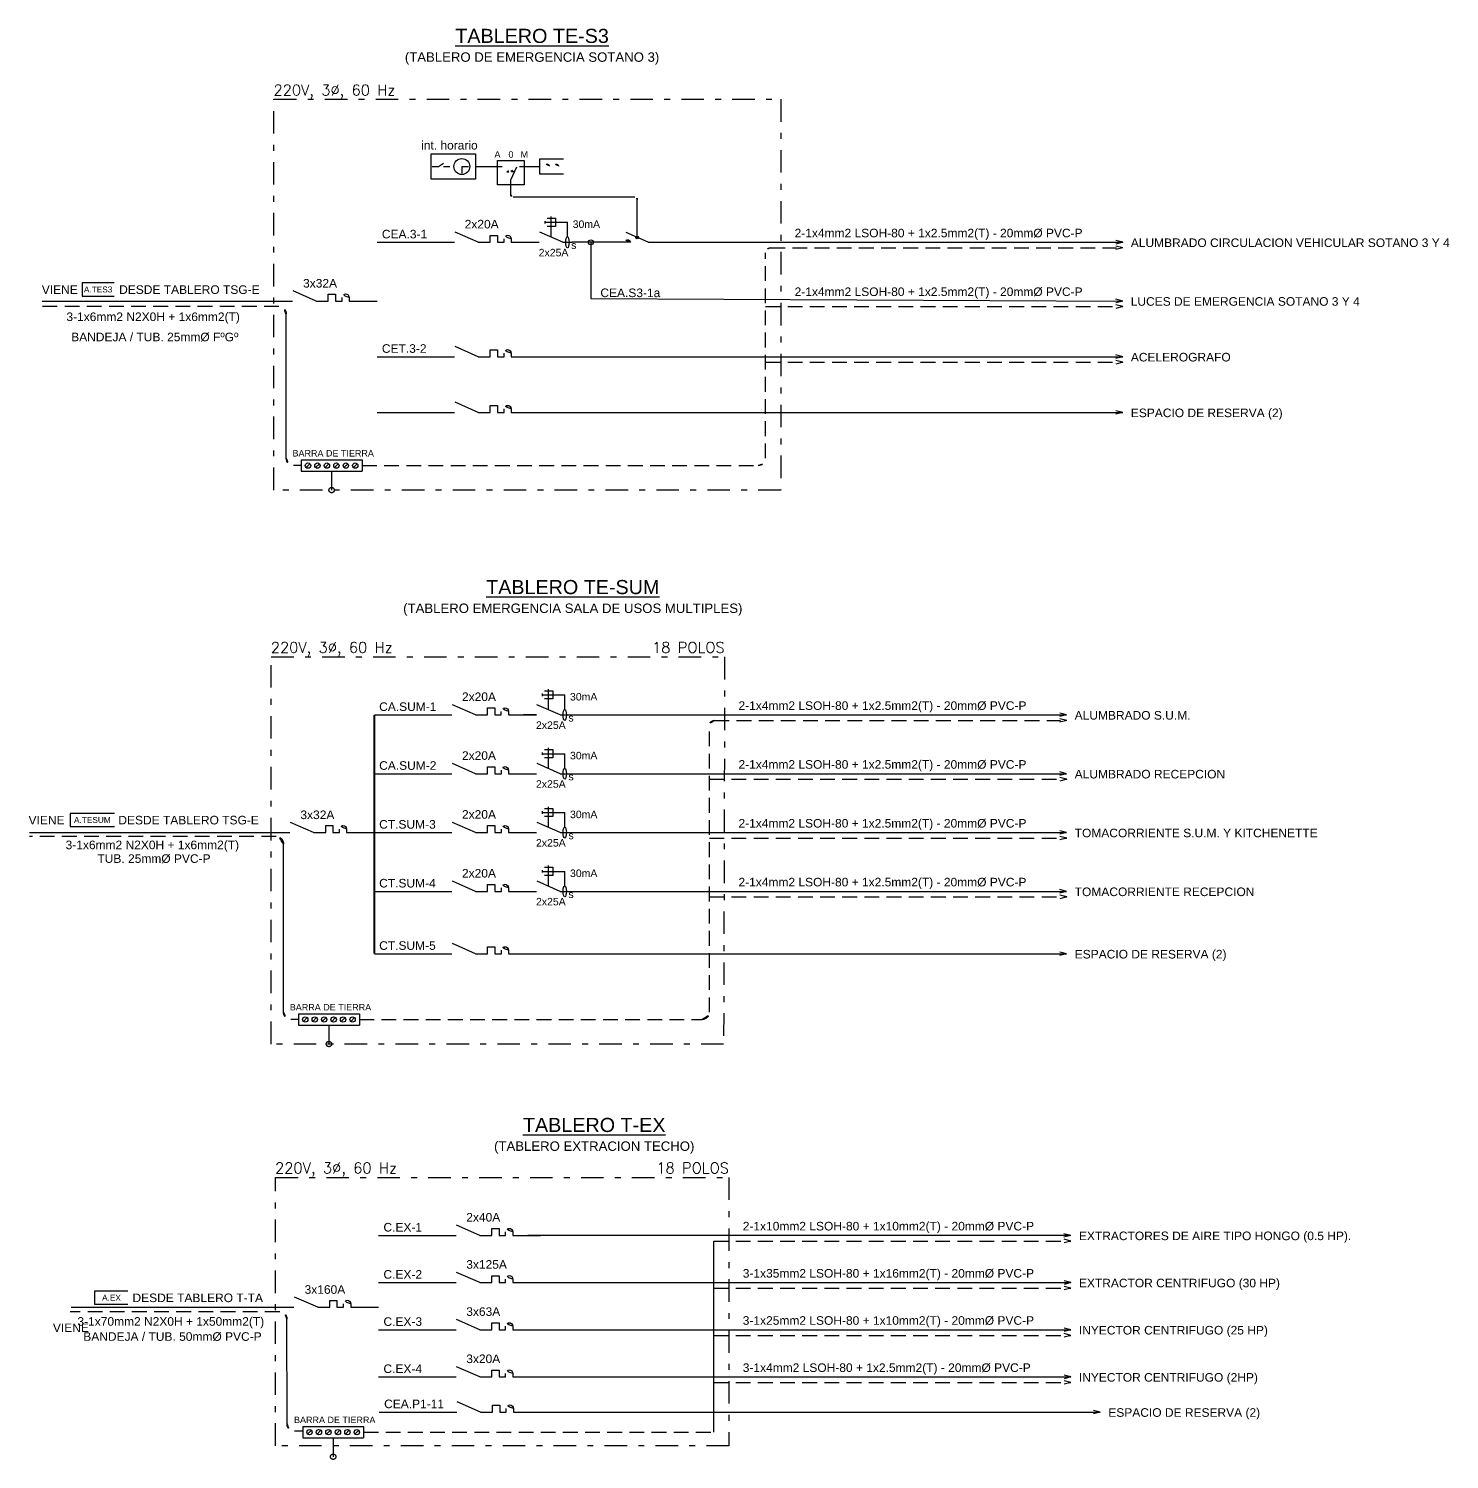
# Model space of a CAD drawing. Header units: millimetres. Extents: x 3435921466 to 3435921548, y 3277630854 to 3277630972.
# Drawn here: x 3435921524.16 to 3435921548.21, y 3277630853.59 to 3277630877.82 of the extents above; entities that cross this region are included whole.
import ezdxf
from ezdxf.enums import TextEntityAlignment as Align

# ---------------------------------------------------------------- set-up
doc = ezdxf.new("R2010")
doc.units = ezdxf.units.MM
for name, pattern in [('CENTER', [2, 1.25, -0.25, 0.25, -0.25]), ('DASHDOT', [25.399999999999995, 12.7, -6.349999999999998, 0, -6.349999999999998]), ('HIDDEN', [0.375, 0.25, -0.125]), ('JIS_09_08', [10.750000000000004, 8, -0.55, 0.55, -0.55, 0.55, -0.55])]:
    doc.linetypes.add(name, pattern=pattern)
for name, color, linetype in [('0-Diagrama', 7, 'Continuous'), ('0-Simbolo', 3, 'Continuous'), ('0-T', 7, 'Continuous'), ('0-TEXTOS', 7, 'Continuous'), ('IE-Diagrama', 7, 'Continuous'), ('IE-TIERRA', 3, 'JIS_09_08'), ('IE-UNIFILAR', 3, 'Continuous'), ('TEXT', 140, 'Continuous'), ('TRAZOS', 7, 'Continuous'), ('X-TIT', 6, 'Continuous')]:
    doc.layers.add(name, color=color, linetype=linetype)
doc.styles.add('GMI', font='romans.shx', dxfattribs={"width": 0.75})
doc.styles.add('TEXT-0.10', font='arial.ttf', dxfattribs={"height": 0.1})
doc.styles.add('TEXT-0.20', font='arial.ttf', dxfattribs={"height": 0.18})

# ---------------------------------------------------------------- blocks, each defined once
blk = doc.blocks.new('CM2')
for p, q in [((-2.274e-13, 1.137e-13), (-0.4307657668673528, 0.1898913770154422)), ((-4.547e-13, 0), (0.2270930632710133, -2.274e-13)), ((0.2270930632710133, 0.1291211639078256), (0.3598345356494974, 0.1291211639078256)), ((0.2270930632710133, 0.1291211639078256), (0.3598345356494974, 0.1291211639078256)), ((0.2270930632710133, -2.274e-13), (0.2270930632710133, 0.1291211639078256)), ((0.2270930632710133, -2.274e-13), (0.2270930632710133, 0.1291211639078256)), ((0.3598345356494974, 0.1291211639078256), (0.3598345356494974, -2.274e-13)), ((0.3598345356494974, 0.1291211639078256), (0.3598345356494974, -2.274e-13)), ((0.4828547212591733, -2.274e-13), (0.4828547212591733, 0.0660657401330127)), ((0.4828547212591733, -2.274e-13), (0.4828547212591733, 0.0660657401330127)), ((0.615596193637657, 0.0660657401330127), (0.615596193637657, -2.274e-13)), ((0.615596193637657, 0.0660657401330127), (0.615596193637657, -2.274e-13)), ((0.3598345356494974, -2.274e-13), (0.4828547212591733, -2.274e-13)), ((0.3598345356494974, -2.274e-13), (0.4828547212591733, -2.274e-13)), ((0.615596193637657, -2.274e-13), (1.136341258771949, -1.137e-13))]:
    blk.add_line(p, q)
at = {"lineweight": 0, "const_width": 0.0174973814196466}
for points in [[(-0.3753213427645505, 0.0669659736488484), (-0.5092532900621336, -0.0669659736487347)], [(-0.3753213427645505, -0.0669659736487347), (-0.5092532900621336, 0.0669659736488484)]]:
    blk.add_lwpolyline(points, dxfattribs=at)
blk.add_arc((0.549225457448415, 0.0660657401330127), 0.0663707361891965, 0, 180)
blk.add_arc((0.549225457448415, 0.0660657401330127), 0.0663707361891965, 0, 180)
blk = doc.blocks.new('DIFERE')
blk.add_line((0.1113236280722276, 0.3511690257301439), (0.1113236280722276, 0.3961732896320882))
at = {"linetype": 'HIDDEN', "ltscale": 0.5}
for p, q in [((0.1113236280722276, 0.3736711576811444), (0.5282476559183352, 0.3736711576810876)), ((0.5282476559183352, 0.1015733049598566), (0.5282476559183352, 0.3736711576811444))]:
    blk.add_line(p, q, dxfattribs=at)
at = {"color": 0, "linetype": 'HIDDEN', "ltscale": 0.5}
blk.add_line((0.2269044329794951, 0.0949456885076074), (0.2269044329794951, 0.4818600193866587), dxfattribs=at)
at = {"color": 0}
for p, q in [((0.4422873164129443, -5.68e-14), (0.0115215495460461, 0.1898913770152717)), ((0.4422783667801016, 0), (0.6142169450565689, 0))]:
    blk.add_line(p, q, dxfattribs=at)
blk.add_lwpolyline([(0.1498954833466541, 0.4506711576811428), (0.3038954833466505, 0.4506711576811428), (0.3038954833466505, 0.2966711576810894), (0.1498954833466541, 0.2966711576810894)], close=True)
at = {"lineweight": 0, "const_width": 0.0174973814196466}
for points in [[(0.0669659736488484, 0.0669659736487915), (-0.0669659736487347, -0.0669659736487915)], [(0.0669659736488484, -0.0669659736487915), (-0.0669659736487347, 0.0669659736487915)]]:
    blk.add_lwpolyline(points, dxfattribs=at)
blk.add_ellipse((0.5282476559183352, 0), major_axis=(0, 0.1015733049598481), ratio=0.3056508258986539)
blk = doc.blocks.new('C.E.M')
h = blk.add_hatch(color=256)
edge = h.paths.add_edge_path()
edge.add_arc((-0.3661783642103842, -0.0086235976614546), 0.0531386163318059, 9.339547811903408, 170.6604521880719)
edge.add_line((-0.4186125716424272, 0), (-0.3137441567782844, 0))
for p, q in [((-0.3137441567782844, 0), (-0.4186125716424272, 0)), ((0, 0), (-0.3876891901803674, 0.1709022393137616))]:
    blk.add_line(p, q)
blk.add_arc((-0.3661783642103842, -0.0086235976614546), 0.0531386163318059, 9.339547811903408, 170.6604521880719)
blk = doc.blocks.new('Interruptor Horario')
for p, q in [((-0.0752783079163351, 0.1100000000000136), (-0.0752783079163351, 0.1669755969732023)), ((-0.0752783079163351, 0.1100000000000136), (-0.1322539048895095, 0.1100000000000136)), ((0.0845340939393964, 0.1099999999999852), (0.0301481780911388, 0.1100000000000136)), ((0.128583959115403, 0.1100000000000136), (0.0845340939393964, 0.0809555928211978)), ((0.1829698749636606, 0.1099999999999852), (0.128583959115403, 0.1100000000000136))]:
    blk.add_line(p, q)
blk.add_lwpolyline([(-0.1937703467777396, 0.2200000000000273), (0.1937703467777396, 0.2200000000000273), (0.1937703467777396, 0), (-0.1937703467777396, 0)], close=True)
blk.add_circle((-0.0752783079163351, 0.1100000000000136), 0.0697255969731685)
blk = doc.blocks.new('BOTONERA')
at = {"layer": '0-TEXTOS'}
h = blk.add_hatch(color=256, dxfattribs=at)
edge = h.paths.add_edge_path()
edge.add_ellipse((0.1757522152429374, 0.0020781985392659), major_axis=(0.0530330085891342, 0.0530330085891342), ratio=0.999999999999604, start_angle=314.9999999999886, end_angle=494.9999999999885)
edge.add_ellipse((0.1757522152429374, 0.0020781985392659), major_axis=(-0.05303300858907381, 0.05303300858907381), ratio=0.9999999999988513, start_angle=45.0000000000329, end_angle=225.0000000000329)
h = blk.add_hatch(color=256, dxfattribs=at)
edge = h.paths.add_edge_path()
edge.add_ellipse((0.4054677213371181, 0.0020781985392659), major_axis=(0.0530330085891342, 0.0530330085891342), ratio=0.999999999999604, start_angle=314.9999999999886, end_angle=494.9999999999885)
edge.add_ellipse((0.4054677213371181, 0.0020781985392659), major_axis=(-0.05303300858907381, 0.05303300858907381), ratio=0.9999999999988513, start_angle=45.0000000000329, end_angle=225.0000000000329)
at = {"layer": '0-Simbolo'}
blk.add_lwpolyline([(0, 0.191891938626668), (0.5852271583439688, 0.191891938626668), (0.5852271583439688, -0.191891938626668), (0, -0.191891938626668)], close=True, dxfattribs=at)

msp = doc.modelspace()

# ---------------------------------------------------------------- hatches: boundary and pattern name
at = {"layer": '0-Diagrama'}
msp.add_hatch(color=256, dxfattribs=at).paths.add_polyline_path([(3435921533.715005, 3277630874.19722, 1), (3435921533.633307, 3277630874.19722, 1)])
at = {"layer": 'IE-Diagrama'}
h = msp.add_hatch(color=256, dxfattribs=at)
edge = h.paths.add_edge_path()
edge.add_arc((3435921534.460259, 3277630874.279937), 0.02285311763828915, 0, 360)
at = {"layer": 'IE-Diagrama', "linetype": 'DASHDOT', "ltscale": 0.5}
for points in [[(3435921529.332696, 3277630870.003074, 1), (3435921529.241921, 3277630870.003074, 1)], [(3435921529.286733, 3277630860.625357, 1), (3435921529.195958, 3277630860.625357, 1)], [(3435921529.358628, 3277630853.639154, 1), (3435921529.267853, 3277630853.639154, 1)]]:
    msp.add_hatch(color=3, dxfattribs=at).paths.add_polyline_path(points)

# ---------------------------------------------------------------- linework, layer by layer
at = {"layer": '0-Diagrama'}
msp.add_circle((3435921533.674156, 3277630874.19722), 0.04084878133997431, dxfattribs=at)
at = {"layer": '0-Simbolo'}
msp.add_lwpolyline([(3435921532.468099, 3277630875.480313), (3435921532.81317, 3277630875.480313)], dxfattribs=at)
at = {"layer": '0-TEXTOS'}
for points in [[(3435921525.604634, 3277630873.510104), (3435921525.063016, 3277630873.510104), (3435921525.063016, 3277630873.287024), (3435921525.604634, 3277630873.287024)], [(3435921525.613882, 3277630864.529197), (3435921524.861501, 3277630864.529197), (3435921524.861501, 3277630864.306117), (3435921525.613882, 3277630864.306117)], [(3435921525.840215, 3277630856.442301), (3435921525.273901, 3277630856.442301), (3435921525.273901, 3277630856.219221), (3435921525.840215, 3277630856.219221)]]:
    msp.add_lwpolyline(points, close=True, dxfattribs=at)
at = {"layer": 'IE-Diagrama'}
for p, q in [((3435921530.056209, 3277630874.19722), (3435921531.366065, 3277630874.19722)), ((3435921534.647901, 3277630874.19722), (3435921542.678102, 3277630874.19722)), ((3435921542.678601, 3277630874.19722), (3435921542.561825, 3277630874.226832)), ((3435921542.678601, 3277630874.19722), (3435921542.561825, 3277630874.167608)), ((3435921524.385128, 3277630873.203296), (3435921528.623687, 3277630873.203296)), ((3435921542.678601, 3277630873.203296), (3435921542.561825, 3277630873.232908)), ((3435921542.678601, 3277630873.203296), (3435921542.561825, 3277630873.173684)), ((3435921530.056376, 3277630872.260283), (3435921531.3659, 3277630872.260283)), ((3435921532.798505, 3277630872.260283), (3435921542.67825, 3277630872.260283)), ((3435921542.678749, 3277630872.260283), (3435921542.561973, 3277630872.289896)), ((3435921542.678749, 3277630872.260283), (3435921542.561973, 3277630872.230671)), ((3435921530.056376, 3277630871.317271), (3435921531.3659, 3277630871.317271)), ((3435921532.798505, 3277630871.317271), (3435921542.67825, 3277630871.317271)), ((3435921542.678749, 3277630871.317271), (3435921542.561973, 3277630871.346883)), ((3435921542.678749, 3277630871.317271), (3435921542.561973, 3277630871.287659)), ((3435921530.010245, 3277630866.197127), (3435921531.320102, 3277630866.197127)), ((3435921532.752707, 3277630866.197127), (3435921532.533118, 3277630866.197127)), ((3435921533.310291, 3277630866.197127), (3435921541.727664, 3277630866.197127)), ((3435921541.728163, 3277630866.197127), (3435921541.611387, 3277630866.226739)), ((3435921541.728163, 3277630866.197127), (3435921541.611387, 3277630866.167514)), ((3435921530.010924, 3277630865.201135), (3435921531.320449, 3277630865.201135)), ((3435921533.310638, 3277630865.201135), (3435921541.727664, 3277630865.201135)), ((3435921541.728676, 3277630865.201135), (3435921541.6119, 3277630865.171523)), ((3435921541.728842, 3277630865.201135), (3435921541.612066, 3277630865.230747)), ((3435921524.171166, 3277630864.205143), (3435921528.578999, 3277630864.205143)), ((3435921530.010924, 3277630864.205143), (3435921531.320449, 3277630864.205143)), ((3435921533.310638, 3277630864.205143), (3435921541.727664, 3277630864.205143)), ((3435921541.728676, 3277630864.205143), (3435921541.6119, 3277630864.175531)), ((3435921541.728842, 3277630864.205143), (3435921541.612066, 3277630864.234756)), ((3435921541.728842, 3277630863.209152), (3435921541.612066, 3277630863.238764)), ((3435921530.010924, 3277630863.209152), (3435921531.320449, 3277630863.209152)), ((3435921533.310638, 3277630863.209152), (3435921541.727664, 3277630863.209152)), ((3435921541.728676, 3277630863.209152), (3435921541.6119, 3277630863.179539)), ((3435921530.010924, 3277630862.153243), (3435921531.320449, 3277630862.153243)), ((3435921532.753054, 3277630862.153243), (3435921541.728343, 3277630862.153243)), ((3435921541.728842, 3277630862.153243), (3435921541.612066, 3277630862.182855)), ((3435921541.728842, 3277630862.153243), (3435921541.612066, 3277630862.123631)), ((3435921530.082653, 3277630857.384843), (3435921531.392509, 3277630857.384843)), ((3435921541.800072, 3277630857.384843), (3435921532.605525, 3277630857.384843)), ((3435921541.800571, 3277630857.384843), (3435921541.683795, 3277630857.414455)), ((3435921541.800571, 3277630857.384843), (3435921541.683795, 3277630857.355231)), ((3435921530.083333, 3277630856.586245), (3435921531.392857, 3277630856.586245)), ((3435921532.669263, 3277630856.586245), (3435921541.800072, 3277630856.586245)), ((3435921541.801085, 3277630856.586245), (3435921541.684308, 3277630856.556633)), ((3435921541.80125, 3277630856.586245), (3435921541.684474, 3277630856.615857)), ((3435921524.876459, 3277630856.168647), (3435921528.649875, 3277630856.168647)), ((3435921530.083333, 3277630855.787646), (3435921531.392857, 3277630855.787646)), ((3435921532.669263, 3277630855.787646), (3435921541.800072, 3277630855.787646)), ((3435921541.801085, 3277630855.787646), (3435921541.684308, 3277630855.758033)), ((3435921541.80125, 3277630855.787646), (3435921541.684474, 3277630855.817258)), ((3435921541.80125, 3277630854.989047), (3435921541.684474, 3277630855.018659)), ((3435921530.083333, 3277630854.989047), (3435921531.392857, 3277630854.989047)), ((3435921532.669263, 3277630854.989047), (3435921541.800072, 3277630854.989047)), ((3435921541.801085, 3277630854.989047), (3435921541.684308, 3277630854.959435)), ((3435921530.094216, 3277630854.394267), (3435921531.403741, 3277630854.394267)), ((3435921532.836346, 3277630854.394267), (3435921542.297348, 3277630854.394267)), ((3435921542.297348, 3277630854.394267), (3435921542.180572, 3277630854.423879)), ((3435921542.297348, 3277630854.394267), (3435921542.180572, 3277630854.364654))]:
    msp.add_line(p, q, dxfattribs=at)
at = {"layer": 'IE-Diagrama', "color": 13}
for p, q in [((3435921528.772247, 3277630870.515615), (3435921528.772247, 3277630870.320569)), ((3435921528.772247, 3277630870.515615), (3435921529.802371, 3277630870.515615)), ((3435921529.802371, 3277630870.515615), (3435921529.802371, 3277630870.320569)), ((3435921528.772247, 3277630870.320569), (3435921529.802371, 3277630870.320569)), ((3435921528.919082, 3277630870.450185), (3435921528.854894, 3277630870.385998)), ((3435921529.07921, 3277630870.450185), (3435921529.015022, 3277630870.385998)), ((3435921529.239338, 3277630870.450185), (3435921529.175151, 3277630870.385998)), ((3435921529.399467, 3277630870.450185), (3435921529.335279, 3277630870.385998)), ((3435921529.559595, 3277630870.450185), (3435921529.495407, 3277630870.385998)), ((3435921529.719724, 3277630870.450185), (3435921529.655536, 3277630870.385998)), ((3435921528.726284, 3277630861.137898), (3435921528.726284, 3277630860.942852)), ((3435921528.726284, 3277630861.137898), (3435921529.756407, 3277630861.137898)), ((3435921528.873118, 3277630861.072469), (3435921528.80893, 3277630861.008281)), ((3435921529.033247, 3277630861.072469), (3435921528.969059, 3277630861.008281)), ((3435921529.193375, 3277630861.072469), (3435921529.129187, 3277630861.008281)), ((3435921529.353503, 3277630861.072469), (3435921529.289316, 3277630861.008281)), ((3435921529.513631, 3277630861.072469), (3435921529.449444, 3277630861.008281)), ((3435921529.67376, 3277630861.072469), (3435921529.609572, 3277630861.008281)), ((3435921529.756407, 3277630861.137898), (3435921529.756407, 3277630860.942852)), ((3435921528.726284, 3277630860.942852), (3435921529.756407, 3277630860.942852)), ((3435921528.798179, 3277630854.151695), (3435921528.798179, 3277630853.956649)), ((3435921528.798179, 3277630854.151695), (3435921529.828302, 3277630854.151695)), ((3435921528.945013, 3277630854.086266), (3435921528.880826, 3277630854.022078)), ((3435921529.105142, 3277630854.086266), (3435921529.040954, 3277630854.022078)), ((3435921529.26527, 3277630854.086266), (3435921529.201082, 3277630854.022078)), ((3435921529.425399, 3277630854.086266), (3435921529.361211, 3277630854.022078)), ((3435921529.585527, 3277630854.086266), (3435921529.521339, 3277630854.022078)), ((3435921529.745655, 3277630854.086266), (3435921529.681468, 3277630854.022078)), ((3435921529.828302, 3277630854.151695), (3435921529.828302, 3277630853.956649)), ((3435921528.798179, 3277630853.956649), (3435921529.828302, 3277630853.956649))]:
    msp.add_line(p, q, dxfattribs=at)
at = {"layer": 'IE-Diagrama', "color": 1, "linetype": 'Continuous', "const_width": 0.03416469737870673}
for points in [[(3435921530.056209, 3277630874.19722), (3435921530.056209, 3277630871.317271)], [(3435921530.010245, 3277630866.197127), (3435921530.010245, 3277630862.153243)], [(3435921530.082653, 3277630857.384843), (3435921530.082307, 3277630854.282847)]]:
    msp.add_lwpolyline(points, dxfattribs=at)
at = {"layer": 'IE-Diagrama'}
msp.add_lwpolyline([(3435921534.344197, 3277630874.19722), (3435921533.356072, 3277630874.19722)], dxfattribs=at)
msp.add_lwpolyline([(3435921533.674156, 3277630874.19722), (3435921533.674156, 3277630873.243629, 0.414213562373145), (3435921533.714489, 3277630873.203296), (3435921542.678102, 3277630873.203296)], format="xyb", dxfattribs=at)
msp.add_circle((3435921534.460259, 3277630874.279937), 0.02285311763828915, dxfattribs=at)
at = {"layer": 'IE-Diagrama', "color": 13}
for centre in [(3435921528.886988, 3277630870.418092), (3435921529.047116, 3277630870.418092), (3435921529.207245, 3277630870.418092), (3435921529.367373, 3277630870.418092), (3435921529.527501, 3277630870.418092), (3435921529.68763, 3277630870.418092), (3435921528.841024, 3277630861.040375), (3435921529.001153, 3277630861.040375), (3435921529.161281, 3277630861.040375), (3435921529.321409, 3277630861.040375), (3435921529.481537, 3277630861.040375), (3435921529.641666, 3277630861.040375), (3435921528.912919, 3277630854.054172), (3435921529.073048, 3277630854.054172), (3435921529.233176, 3277630854.054172), (3435921529.393305, 3277630854.054172), (3435921529.553433, 3277630854.054172), (3435921529.713561, 3277630854.054172)]:
    msp.add_circle(centre, 0.04538753482217054, dxfattribs=at)
at = {"layer": 'IE-Diagrama', "color": 3, "linetype": 'DASHDOT', "ltscale": 0.5}
for centre in [(3435921529.287309, 3277630870.003074), (3435921529.241345, 3277630860.625357), (3435921529.313241, 3277630853.639154)]:
    msp.add_circle(centre, 0.04538753482219361, dxfattribs=at)
at = {"layer": 'IE-TIERRA', "color": 13, "linetype": 'HIDDEN'}
for p, q in [((3435921542.680189, 3277630874.102836), (3435921542.563413, 3277630874.132448)), ((3435921536.712786, 3277630874.102836), (3435921542.574485, 3277630874.102836)), ((3435921542.680189, 3277630874.102836), (3435921542.563413, 3277630874.073223)), ((3435921542.680189, 3277630873.108912), (3435921542.563413, 3277630873.138524)), ((3435921542.680189, 3277630873.108912), (3435921542.563413, 3277630873.079299)), ((3435921542.680189, 3277630872.165899), (3435921542.563413, 3277630872.195511)), ((3435921542.680189, 3277630872.165899), (3435921542.563413, 3277630872.136287)), ((3435921529.287309, 3277630870.320569), (3435921529.287309, 3277630870.003074)), ((3435921541.729751, 3277630866.102742), (3435921541.612975, 3277630866.132354)), ((3435921541.729751, 3277630866.102742), (3435921541.612975, 3277630866.07313)), ((3435921541.729773, 3277630865.10675), (3435921541.612997, 3277630865.136363)), ((3435921541.729773, 3277630865.10675), (3435921541.612997, 3277630865.077138)), ((3435921528.34744, 3277630864.139003), (3435921524.170487, 3277630864.139003)), ((3435921528.472432, 3277630861.165375), (3435921528.47244, 3277630864.014002)), ((3435921541.729773, 3277630864.110759), (3435921541.612997, 3277630864.140371)), ((3435921541.729773, 3277630864.110759), (3435921541.612997, 3277630864.081147)), ((3435921541.729773, 3277630863.114767), (3435921541.612997, 3277630863.144379)), ((3435921541.729773, 3277630863.114767), (3435921541.612997, 3277630863.085155)), ((3435921528.726284, 3277630861.040375), (3435921528.597432, 3277630861.040375)), ((3435921529.241345, 3277630860.942852), (3435921529.241345, 3277630860.625357)), ((3435921541.802159, 3277630857.290459), (3435921541.685383, 3277630857.320071)), ((3435921541.802159, 3277630857.290459), (3435921541.685383, 3277630857.260847)), ((3435921541.802181, 3277630856.49186), (3435921541.685405, 3277630856.521472)), ((3435921541.802181, 3277630856.49186), (3435921541.685405, 3277630856.462247)), ((3435921541.802181, 3277630855.693261), (3435921541.685405, 3277630855.722873)), ((3435921541.802181, 3277630855.693261), (3435921541.685405, 3277630855.663649)), ((3435921541.802181, 3277630854.894662), (3435921541.685405, 3277630854.924275)), ((3435921541.802181, 3277630854.894662), (3435921541.685405, 3277630854.86505)), ((3435921529.313241, 3277630853.956649), (3435921529.313241, 3277630853.639154))]:
    msp.add_line(p, q, dxfattribs=at)
for points in [[(3435921529.802371, 3277630870.418092), (3435921536.507119, 3277630870.418092, 0.414213562373095), (3435921536.632119, 3277630870.543092), (3435921536.632119, 3277630874.022169)], [(3435921528.772247, 3277630870.418092), (3435921528.643245, 3277630870.418092, -0.4141409398067317), (3435921528.518245, 3277630870.543061), (3435921528.517809, 3277630872.984621, 0.4135040154036801), (3435921528.394113, 3277630873.108178), (3435921524.385128, 3277630873.108178)], [(3435921529.756407, 3277630861.040375), (3435921535.556828, 3277630861.040375, 0.414240993484596), (3435921535.681828, 3277630861.165387), (3435921535.681373, 3277630866.017331, -0.4142135623725622), (3435921535.766785, 3277630866.102742), (3435921541.624046, 3277630866.102742)], [(3435921528.785793, 3277630854.069167), (3435921528.656791, 3277630854.069167, -0.414141618663626), (3435921528.531791, 3277630854.194136), (3435921528.531355, 3277630855.967367, 0.4135026945240348), (3435921528.407659, 3277630856.090924), (3435921524.863817, 3277630856.090924)]]:
    msp.add_lwpolyline(points, format="xyb", dxfattribs=at)
for points in [[(3435921536.632119, 3277630873.108912), (3435921542.680211, 3277630873.108912)], [(3435921536.632119, 3277630872.165899), (3435921542.680211, 3277630872.165899)], [(3435921535.681555, 3277630865.10675), (3435921541.729773, 3277630865.10675)], [(3435921535.681555, 3277630864.110759), (3435921541.729773, 3277630864.110759)], [(3435921535.681555, 3277630863.114767), (3435921541.729773, 3277630863.114767)], [(3435921529.828302, 3277630854.054172), (3435921535.753963, 3277630854.054172), (3435921535.753963, 3277630857.290458)], [(3435921535.753963, 3277630857.290458), (3435921541.802181, 3277630857.290458)], [(3435921535.753963, 3277630856.49186), (3435921541.802181, 3277630856.49186)], [(3435921535.753963, 3277630855.693261), (3435921541.802181, 3277630855.693261)], [(3435921535.753963, 3277630854.894662), (3435921541.802181, 3277630854.894662)]]:
    msp.add_lwpolyline(points, dxfattribs=at)
for centre, radius, start, end in [((3435921536.712786, 3277630874.022169), 0.08066654205322266, 90, 180), ((3435921528.34744, 3277630864.014003), 0.1250004768380677, 359.9997814347803, 89.99978143478033), ((3435921528.597432, 3277630861.165375), 0.125, 180, 270)]:
    msp.add_arc(centre, radius, start, end, dxfattribs=at)
at = {"layer": 'IE-UNIFILAR', "color": 140, "linetype": 'CENTER', "ltscale": 0.3}
msp.add_lwpolyline([(3435921534.460259, 3277630874.279937), (3435921534.460259, 3277630874.919174, 0.4142135623731659), (3435921534.419926, 3277630874.959507), (3435921532.362696, 3277630874.959507, -0.4142135623731659), (3435921532.322363, 3277630874.999841), (3435921532.322363, 3277630875.254439)], format="xyb", dxfattribs=at)
at = {"layer": 'TEXT', "color": 3}
for p, q in [((3435921531.720608, 3277630875.480313), (3435921532.176628, 3277630875.480313)), ((3435921532.250642, 3277630875.391697), (3435921532.279194, 3277630875.413085)), ((3435921532.250642, 3277630875.391697), (3435921532.286332, 3277630875.391697)), ((3435921532.322363, 3277630875.254439), (3435921532.419339, 3277630875.474429)), ((3435921532.367432, 3277630875.391697), (3435921532.331741, 3277630875.391697)), ((3435921532.367432, 3277630875.391697), (3435921532.33888, 3277630875.413085))]:
    msp.add_line(p, q, dxfattribs=at)
msp.add_lwpolyline([(3435921532.09356, 3277630875.581452), (3435921532.547173, 3277630875.581452), (3435921532.547173, 3277630875.173069), (3435921532.09356, 3277630875.173069)], close=True, dxfattribs=at)
at = {"layer": 'TEXT', "color": 3, "const_width": 0.02553468176950645}
msp.add_lwpolyline([(3435921532.176628, 3277630875.49308, 1), (3435921532.176628, 3277630875.467546, 1)], format="xyb", dxfattribs=at)
at = {"layer": 'TEXT', "color": 3}
msp.add_arc((3435921532.309037, 3277630875.288634), 0.1184567240400367, 60.46442030754235, 119.5355796924577, dxfattribs=at)
at = {"layer": 'TRAZOS', "color": 3, "linetype": 'DASHDOT', "ltscale": 0.03}
for points in [[(3435921528.311069, 3277630876.620848), (3435921536.890437, 3277630876.620848), (3435921536.890437, 3277630870.003074), (3435921528.311236, 3277630870.003074)], [(3435921528.265106, 3277630867.179098), (3435921535.939998, 3277630867.179098), (3435921535.92246, 3277630860.625357), (3435921528.265273, 3277630860.625357)], [(3435921528.337514, 3277630858.366814), (3435921536.012406, 3277630858.366814), (3435921536.012406, 3277630853.823448), (3435921528.337514, 3277630853.823448)]]:
    msp.add_lwpolyline(points, close=True, dxfattribs=at)

# ---------------------------------------------------------------- block references
at = {"xscale": 0.6775756313503797, "yscale": 0.6775998313443562, "zscale": 0.6775998313443562, "rotation": 180}
msp.add_blockref('BOTONERA', (3435921533.209706, 3277630875.480313), dxfattribs=at)
at = {"layer": '0-Diagrama', "xscale": 0.9679997600246801, "yscale": 0.9679997600246801, "zscale": 0.9679997600246801}
msp.add_blockref('C.E.M', (3435921534.647901, 3277630874.19722), dxfattribs=at)
at = {"layer": '0-Simbolo', "xscale": 1.937112717849655, "yscale": 1.937138341370927, "zscale": 1.937138341370927, "rotation": 180}
msp.add_blockref('Interruptor Horario', (3435921531.345248, 3277630875.693398), dxfattribs=at)
at = {"layer": 'IE-Diagrama', "xscale": 0.9074997746260723, "yscale": 0.9074997746260723, "zscale": 0.9074997746260723}
for name, p in [('DIFERE', (3435921532.798671, 3277630874.19722)), ('CM2', (3435921531.767441, 3277630874.19722)), ('CM2', (3435921529.025063, 3277630873.203296)), ('CM2', (3435921531.767276, 3277630872.260283)), ('CM2', (3435921531.767276, 3277630871.317271)), ('DIFERE', (3435921532.752889, 3277630866.197127)), ('CM2', (3435921531.721477, 3277630866.197127)), ('DIFERE', (3435921532.753236, 3277630865.201135)), ('CM2', (3435921531.721825, 3277630865.201135)), ('DIFERE', (3435921532.753236, 3277630864.205143)), ('CM2', (3435921528.980374, 3277630864.205143)), ('CM2', (3435921531.721825, 3277630864.205143)), ('DIFERE', (3435921532.753236, 3277630863.209152)), ('CM2', (3435921531.721825, 3277630863.209152)), ('CM2', (3435921531.721825, 3277630862.153243)), ('CM2', (3435921531.793885, 3277630857.384843)), ('CM2', (3435921531.794232, 3277630856.586245)), ('CM2', (3435921529.05125, 3277630856.168647)), ('CM2', (3435921531.794232, 3277630855.787646)), ('CM2', (3435921531.794232, 3277630854.989047)), ('CM2', (3435921531.805117, 3277630854.394267))]:
    msp.add_blockref(name, p, dxfattribs=at)

# ---------------------------------------------------------------- texts
at = {"layer": '0-Diagrama', "color": 0, "style": 'TEXT-0.10'}
for s, height, p in [('int. horario', 0.1451434238275774, (3435921530.802025, 3277630875.7685)), ('A', 0.1088999728946287, (3435921532.043072, 3277630875.631457)), ('0', 0.1088999728946287, (3435921532.279957, 3277630875.63004)), ('M', 0.1088999728946287, (3435921532.484697, 3277630875.631457))]:
    msp.add_text(s, height=height, dxfattribs=at).set_placement(p)
at = {"layer": '0-T', "style": 'TEXT-0.10'}
for s, p in [('VIENE ', (3435921524.381384, 3277630873.32405)), ('DESDE TABLERO TSG-E', (3435921525.690515, 3277630873.32405)), ('VIENE ', (3435921524.157202, 3277630864.343143)), ('DESDE TABLERO TSG-E', (3435921525.676881, 3277630864.343143)), ('DESDE TABLERO T-TA', (3435921525.916607, 3277630856.256247)), ('VIENE ', (3435921524.569602, 3277630855.748654))]:
    msp.add_text(s, height=0.1452016455045158, dxfattribs=at).set_placement(p)
at = {"layer": '0-TEXTOS', "char_height": 0.1, "width": 0.494136068217262, "attachment_point": 5, "style": 'TEXT-0.10'}
for s, insert in [('A.TES3', (3435921525.33476, 3277630873.398564)), ('A.TESUM', (3435921525.236886, 3277630864.417657)), ('A.EX', (3435921525.560853, 3277630856.330761))]:
    msp.add_mtext(s, dxfattribs=dict(at, insert=insert))
at = {"layer": 'IE-Diagrama', "lineweight": 0, "style": 'TEXT-0.10'}
for s, height, p in [('CEA.3-1 ', 0.1452016455045158, (3435921530.13771, 3277630874.263747)), ('2x20A', 0.1452016455045158, (3435921531.539685, 3277630874.432282)), ('2-1x4mm2 LSOH-80 + 1x2.5mm2(T) - 20mm%%C PVC-P', 0.1451999638595049, (3435921537.124284, 3277630874.281974)), ('ALUMBRADO CIRCULACION VEHICULAR SOTANO 3 Y 4', 0.1452016455045158, (3435921542.814829, 3277630874.1176)), ('3x32A', 0.1452016455045158, (3435921528.803529, 3277630873.431469)), ('CEA.S3-1a', 0.1452016455045158, (3435921533.836323, 3277630873.269824)), ('2-1x4mm2 LSOH-80 + 1x2.5mm2(T) - 20mm%%C PVC-P', 0.1451999638595049, (3435921537.124284, 3277630873.288051)), ('LUCES DE EMERGENCIA SOTANO 3 Y 4 ', 0.1452016455045158, (3435921542.813651, 3277630873.123676)), ('CET.3-2 ', 0.1452016455045158, (3435921530.13771, 3277630872.326811)), ('ACELEROGRAFO', 0.1452016455045158, (3435921542.81547, 3277630872.180665)), ('ESPACIO DE RESERVA (2)', 0.1452016455045158, (3435921542.81547, 3277630871.237652)), ('CA.SUM-1 ', 0.1452016455045158, (3435921530.091746, 3277630866.263654)), ('2x20A', 0.1452016455045158, (3435921531.493721, 3277630866.432189)), ('2-1x4mm2 LSOH-80 + 1x2.5mm2(T) - 20mm%%C PVC-P', 0.1451999638595049, (3435921536.173846, 3277630866.281881)), ('ALUMBRADO S.U.M. ', 0.1452016455045158, (3435921541.864391, 3277630866.117507)), ('CA.SUM-2 ', 0.1452016455045158, (3435921530.091746, 3277630865.267663)), ('2x20A', 0.1452016455045158, (3435921531.493721, 3277630865.436197)), ('2-1x4mm2 LSOH-80 + 1x2.5mm2(T) - 20mm%%C PVC-P', 0.1451999638595049, (3435921536.173846, 3277630865.285889)), ('ALUMBRADO RECEPCION ', 0.1452016455045158, (3435921541.86507, 3277630865.121515)), ('3x32A', 0.1452016455045158, (3435921528.758841, 3277630864.433316)), ('2x20A', 0.1452016455045158, (3435921531.493721, 3277630864.440206)), ('2-1x4mm2 LSOH-80 + 1x2.5mm2(T) - 20mm%%C PVC-P', 0.1451999638595049, (3435921536.173846, 3277630864.289897)), ('CT.SUM-3 ', 0.1452016455045158, (3435921530.091746, 3277630864.271671)), ('TOMACORRIENTE S.U.M. Y KITCHENETTE ', 0.1452016455045158, (3435921541.86507, 3277630864.125523)), ('2x20A', 0.1452016455045158, (3435921531.493721, 3277630863.444214)), ('CT.SUM-4 ', 0.1452016455045158, (3435921530.091746, 3277630863.275679)), ('2-1x4mm2 LSOH-80 + 1x2.5mm2(T) - 20mm%%C PVC-P', 0.1451999638595049, (3435921536.173846, 3277630863.293906)), ('TOMACORRIENTE RECEPCION ', 0.1452016455045158, (3435921541.86507, 3277630863.129531)), ('CT.SUM-5 ', 0.1452016455045158, (3435921530.091746, 3277630862.21977)), ('ESPACIO DE RESERVA (2)', 0.1452016455045158, (3435921541.865563, 3277630862.073624)), ('2x40A', 0.1452016455045158, (3435921531.56613, 3277630857.619905)), ('C.EX-1 ', 0.1452016455045158, (3435921530.164154, 3277630857.451371)), ('2-1x10mm2 LSOH-80 + 1x10mm2(T) - 20mm%%C PVC-P', 0.1451999638595049, (3435921536.246254, 3277630857.469597)), ('EXTRACTORES DE AIRE TIPO HONGO (0.5 HP).', 0.1452016455045158, (3435921541.936799, 3277630857.305223)), ('3x125A', 0.1452016455045158, (3435921531.56613, 3277630856.821307)), ('C.EX-2 ', 0.1452016455045158, (3435921530.164501, 3277630856.652771)), ('3-1x35mm2 LSOH-80 + 1x16mm2(T) - 20mm%%C PVC-P', 0.1451999638595049, (3435921536.246254, 3277630856.670998)), ('3x160A', 0.1452016455045158, (3435921528.829717, 3277630856.396819)), ('EXTRACTOR CENTRIFUGO (30 HP)', 0.1452016455045158, (3435921541.936799, 3277630856.506625)), ('C.EX-3 ', 0.1452016455045158, (3435921530.164501, 3277630855.854173)), ('3x63A', 0.1452016455045158, (3435921531.56613, 3277630856.022708)), ('3-1x25mm2 LSOH-80 + 1x10mm2(T) - 20mm%%C PVC-P', 0.1451999638595049, (3435921536.246254, 3277630855.8724)), ('INYECTOR CENTRIFUGO (25 HP)', 0.1452016455045158, (3435921541.93562, 3277630855.708025)), ('3x20A', 0.1452016455045158, (3435921531.56613, 3277630855.224109)), ('C.EX-4 ', 0.1452016455045158, (3435921530.164501, 3277630855.055574)), ('3-1x4mm2 LSOH-80 + 1x2.5mm2(T) - 20mm%%C PVC-P', 0.1451999638595049, (3435921536.246254, 3277630855.073801)), ('INYECTOR CENTRIFUGO (2HP)', 0.1452016455045158, (3435921541.93562, 3277630854.909427)), ('CEA.P1-11', 0.1452016455045158, (3435921530.17555, 3277630854.460794)), ('ESPACIO DE RESERVA (2)', 0.1452016455045158, (3435921542.434069, 3277630854.314648))]:
    msp.add_text(s, height=height, dxfattribs=at).set_placement(p)
at = {"layer": 'IE-Diagrama', "style": 'TEXT-0.10'}
for s, height, p in [('30mA', 0.1270499684476502, (3435921533.367395, 3277630874.441006)), ('s', 0.1270499684476502, (3435921533.34101, 3277630874.084766)), ('2x25A', 0.1270499684476502, (3435921532.79177, 3277630873.960118)), ('BARRA DE TIERRA', 0.1088999729551287, (3435921528.624825, 3277630870.57154)), ('30mA', 0.1270499684476502, (3435921533.321614, 3277630866.440913)), ('s', 0.1270499684476502, (3435921533.295228, 3277630866.084673)), ('2x25A', 0.1270499684476502, (3435921532.745988, 3277630865.960024)), ('30mA', 0.1270499684476502, (3435921533.321961, 3277630865.444921)), ('s', 0.1270499684476502, (3435921533.295576, 3277630865.088681)), ('2x25A', 0.1270499684476502, (3435921532.746336, 3277630864.964033)), ('30mA', 0.1270499684476502, (3435921533.321961, 3277630864.448929)), ('2x25A', 0.1270499684476502, (3435921532.746336, 3277630863.968041)), ('s', 0.1270499684476502, (3435921533.295576, 3277630864.09269)), ('30mA', 0.1270499684476502, (3435921533.321961, 3277630863.452938)), ('2x25A', 0.1270499684476502, (3435921532.746336, 3277630862.972049)), ('s', 0.1270499684476502, (3435921533.295576, 3277630863.096698)), ('BARRA DE TIERRA', 0.1088999729551287, (3435921528.578861, 3277630861.193823)), ('BARRA DE TIERRA', 0.1088999729551287, (3435921528.650757, 3277630854.20762))]:
    msp.add_text(s, height=height, dxfattribs=at).set_placement(p)
for s, p in [('3-1x6mm2 N2X0H + 1x6mm2(T) ', (3435921526.294001, 3277630872.864342)), ('3-1x6mm2 N2X0H + 1x6mm2(T) ', (3435921526.280367, 3277630863.923709)), ('3-1x70mm2 N2X0H + 1x50mm2(T) ', (3435921526.593217, 3277630855.856266))]:
    msp.add_text(s, height=0.1452016455045158, dxfattribs=at).set_placement(p, align=Align.CENTER)
at = {"layer": 'IE-Diagrama', "attachment_point": 2}
for s, insert, char_height, width, style in [('{\\fArial|b0|i0|c204|p34;\\L\\C0;TABLERO \\fArial|b0|i0|c0|p34;TE-S3\\P\\fArial|b0|i0|c204|p34;\\H0.6667x;\\l\\C10;(\\fArial|b0|i0|c0|p34;TABLERO DE EMERGENCIA SOTANO 3)}', (3435921532.679955, 3277630877.811668), 0.239152881783812, 10.87802596149005, 'TEXT-0.20'), ('BANDEJA / TUB. 25mmØ FºGº', (3435921526.294001, 3277630872.66771), 0.1452016455045158, 3.565983358465478, 'TEXT-0.10'), ('{\\fArial|b0|i0|c204|p34;\\L\\C0;TABLERO \\fArial|b0|i0|c0|p34;TE-SUM\\P\\fArial|b0|i0|c204|p34;\\H0.6667x;\\l\\C10;(\\fArial|b0|i0|c0|p34;TABLERO EMERGENCIA SALA DE USOS MULTIPLES)}', (3435921533.36919, 3277630868.480718), 0.239152881783812, 10.87802596149005, 'TEXT-0.20'), ('TUB. 25mmØ PVC-P', (3435921526.280367, 3277630863.8375), 0.1452016455045158, 3.565983358465478, 'TEXT-0.10'), ('{\\fArial|b0|i0|c204|p34;\\L\\C0;TABLERO \\fArial|b0|i0|c0|p34;T-EX\\P\\fArial|b0|i0|c204|p34;\\H0.6667x;\\l\\C10;(\\fArial|b0|i0|c0|p34;TABLERO EXTRACION TECHO)}', (3435921533.732076, 3277630859.375166), 0.239152881783812, 10.87802596149005, 'TEXT-0.20'), ('BANDEJA / TUB. 50mmØ PVC-P', (3435921526.593217, 3277630855.746174), 0.1452016455045158, 3.565983358465478, 'TEXT-0.10')]:
    msp.add_mtext(s, dxfattribs=dict(at, insert=insert, char_height=char_height, width=width, style=style))
at = {"layer": 'X-TIT', "color": 2, "style": 'GMI'}
for p in [(3435921528.303355, 3277630876.684209), (3435921528.25739, 3277630867.248519), (3435921528.329799, 3277630858.436235)]:
    msp.add_text('220V, 3Ø, 60 Hz', height=0.1815, dxfattribs=at).set_placement(p)
for p in [(3435921535.939785, 3277630867.248519), (3435921536.012193, 3277630858.436235)]:
    msp.add_text('18 POLOS', height=0.1815, dxfattribs=at).set_placement(p, align=Align.RIGHT)

doc.saveas('drawing.dxf')
